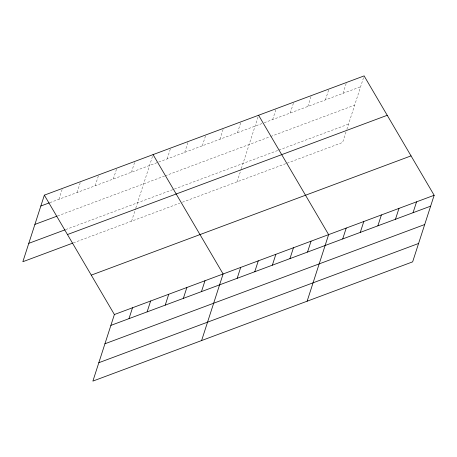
<?xml version="1.0" encoding="UTF-8"?>
<svg xmlns="http://www.w3.org/2000/svg" width="457" height="457" viewBox="0 0 457 457"><rect width="100%" height="100%" fill="white"/><g stroke="black" fill="none" stroke-linecap="round" stroke-linejoin="round"><path stroke-width="0.34" stroke-dasharray="2.29 1.71" d="M58.959 199.269L62.472 188.393M77.079 192.511L80.592 181.635M95.199 185.753L98.712 174.877M113.319 178.995L116.832 168.119M131.439 172.238L134.952 161.361M131.57 221.182L135.598 208.706M135.809 208.049L152.867 155.243M167.148 158.922L170.661 148.045M184.731 152.364L188.244 141.487M202.32 145.806L205.833 134.929M219.908 139.248L223.422 128.371M237.491 132.69L241.005 121.813M237.092 181.829L241.119 169.358M241.33 168.702L258.593 115.255M272.669 119.568L276.182 108.692M290.252 113.01L293.765 102.134M307.841 106.452L311.354 95.576M325.43 99.894L328.943 89.018M343.013 93.337L346.526 82.46M346.006 131.976L342.613 142.475L286.596 163.366M346.852 129.348L364.115 75.902M49.899 202.645L158.025 162.321M158.676 162.081L263.546 122.973M264.197 122.727L360.602 86.779M57.553 215.961L164.469 176.088M165.12 175.848L269.99 136.734M270.641 136.494L354.666 105.161M65.671 229.585L278.199 150.33M278.85 150.09L348.548 124.098M73.326 242.901L179.772 203.205M182.377 202.234L285.945 163.612"/><path stroke-width="0.69" d="M44.352 195.15L114.387 314.525L92.885 381.098L412.648 261.85L434.15 195.276L364.115 75.902L44.352 195.15L22.85 261.724L72.68 243.141M128.994 318.643L132.507 307.767M147.114 311.885L150.627 301.009M165.234 305.127L168.747 294.251M183.354 298.37L186.867 287.493M201.474 291.612L204.987 280.735M201.606 340.556L223.107 273.977L153.072 154.603M237.183 278.296L240.696 267.419M254.766 271.738L258.279 260.861M272.355 265.18L275.868 254.303M289.944 258.622L293.457 247.745M307.527 252.064L311.04 241.187M307.127 301.203L328.629 234.63L258.593 115.255M342.704 238.948L346.217 228.072M360.287 232.385L363.801 221.508M377.876 225.827L381.389 214.95M395.465 219.269L398.978 208.392M413.048 212.711L416.561 201.834M40.839 206.027L49.253 202.885M34.903 224.404L56.908 216.201M28.785 243.341L65.025 229.831M67.465 234.544L387.228 115.295M91.274 275.131L411.037 155.883M114.387 314.525L434.15 195.276M110.874 325.401L430.637 206.153M104.939 343.778L424.702 224.536M98.821 362.715L418.583 243.472"/></g></svg>
